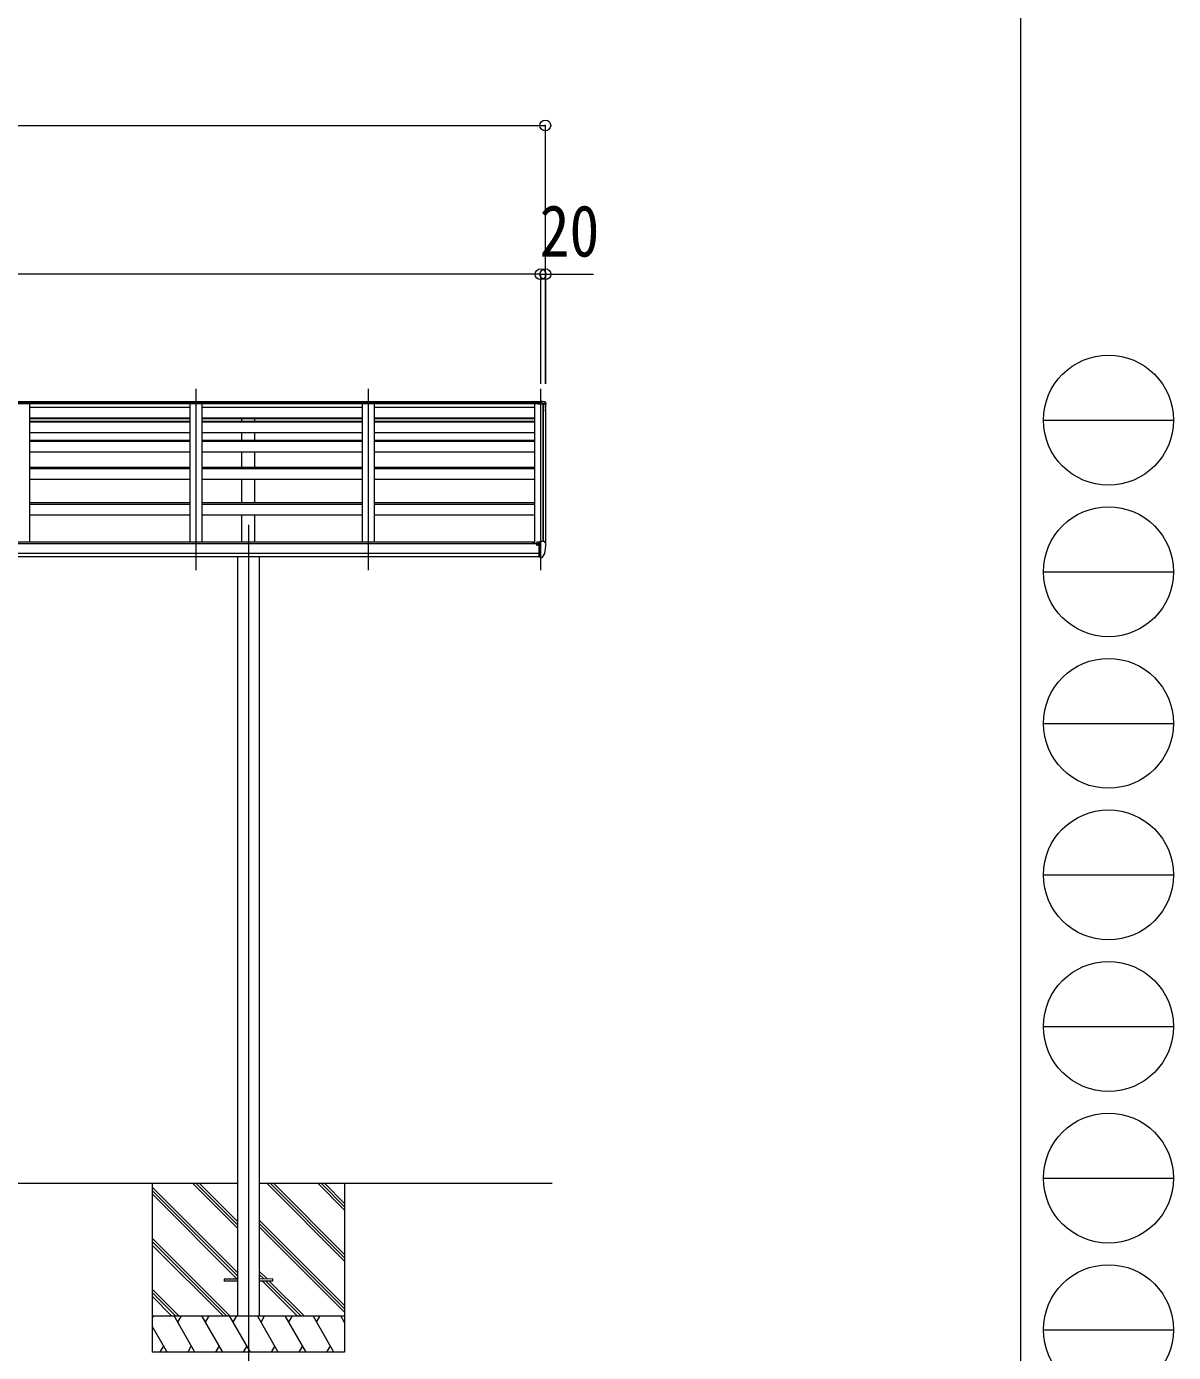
# Model space of a CAD drawing. Units: millimetres at full size; details may follow other scales. Extents: x -12578 to 12718, y -8779 to 8681.
# Drawn here: x 7953 to 12718, y -5499 to 12 of the extents above; entities that cross this region are included whole.
import ezdxf
from ezdxf.enums import TextEntityAlignment as Align

# ---------------------------------------------------------------- set-up
doc = ezdxf.new("R2010")
doc.units = ezdxf.units.MM
doc.header["$LTSCALE"] = 45
doc.header["$PDMODE"] = 32
doc.header["$PDSIZE"] = 45
for name, color, linetype, lineweight in [('0-0_0', 7, 'Continuous', 9), ('0-1_本体', 4, 'Continuous', 9), ('0-2_部品', 7, 'Continuous', 9), ('0-8_PARTS2', 2, 'Continuous', 9), ('0-A_寸法', 6, 'Continuous', 9), ('F-0_240', 7, 'Continuous', 9)]:
    doc.layers.add(name, color=color, linetype=linetype, lineweight=lineweight)
doc.styles.add('ＭＳ ゴシック', font='')
doc.styles.get('ＭＳ ゴシック').set_extended_font_data('MS Gothic')

msp = doc.modelspace()

# ---------------------------------------------------------------- linework, layer by layer
at = {"layer": '0-0_0'}
for p, q in [((8829.53, -4796.98), (5619.93, -4797.03)), ((8474.73, -4796.99), (8474.74, -5496.99)), ((8829.53, -5166.46), (8474.73, -4811.67)), ((8829.53, -5180.6), (8474.73, -4825.81)), ((8828.12, -5193.33), (8474.73, -4839.95)), ((8829.53, -4982.61), (8643.9, -4796.98)), ((8829.53, -4968.47), (8658.04, -4796.98)), ((8829.53, -4954.33), (8672.18, -4796.98)), ((10136.7, -4796.96), (8919.93, -4796.98)), ((9274.73, -5119.44), (8952.26, -4796.98)), ((9274.73, -5105.29), (8966.41, -4796.98)), ((9274.73, -5091.15), (8980.55, -4796.98)), ((9274.73, -4907.31), (9164.4, -4796.98)), ((9274.73, -4893.16), (9178.54, -4796.98)), ((9274.73, -4879.02), (9192.68, -4796.98)), ((9274.73, -4796.98), (9274.74, -5496.97)), ((9274.74, -5303.28), (8919.93, -4948.49)), ((9274.74, -5317.43), (8919.93, -4962.63)), ((9274.74, -5331.57), (8919.93, -4976.78)), ((8797.93, -5346.98), (8474.73, -5023.8)), ((8783.79, -5346.98), (8474.73, -5037.94)), ((8769.64, -5346.98), (8474.73, -5052.08)), ((8952.64, -5193.32), (8919.93, -5160.62)), ((8938.49, -5193.32), (8919.93, -5174.76)), ((8924.35, -5193.33), (8919.93, -5188.91)), ((9078.01, -5346.98), (8933.35, -5202.33)), ((9092.15, -5346.98), (8947.49, -5202.32)), ((9106.29, -5346.98), (8961.64, -5202.32)), ((8585.79, -5346.99), (8474.73, -5235.93)), ((8571.65, -5346.99), (8474.73, -5250.07)), ((8557.51, -5347.83), (8474.73, -5265.06)), ((8474.74, -5346.99), (9274.74, -5346.97)), ((8480.57, -5346.99), (8474.74, -5357.09)), ((8537.17, -5496.99), (8474.74, -5388.85)), ((8652.64, -5496.98), (8566.04, -5346.99)), ((8596.04, -5346.99), (8581.04, -5372.97)), ((8768.11, -5496.98), (8681.51, -5346.98)), ((8696.51, -5372.96), (8711.51, -5346.98)), ((8883.58, -5496.98), (8796.98, -5346.98)), ((8811.98, -5372.96), (8826.98, -5346.98)), ((8999.05, -5496.98), (8912.45, -5346.98)), ((8927.45, -5372.96), (8942.45, -5346.98)), ((9114.52, -5496.98), (9027.92, -5346.98)), ((9042.92, -5372.96), (9057.92, -5346.98)), ((9229.99, -5496.97), (9143.39, -5346.98)), ((9158.39, -5372.96), (9173.39, -5346.98)), ((9274.74, -5374.48), (9258.86, -5346.97)), ((9274.74, -5496.97), (8474.74, -5496.99)), ((8522.17, -5471.01), (8507.17, -5496.99)), ((8637.64, -5471.01), (8622.64, -5496.98)), ((8753.11, -5471), (8738.11, -5496.98)), ((8868.58, -5471), (8853.58, -5496.98)), ((8984.05, -5471), (8969.05, -5496.98)), ((9099.52, -5471), (9084.52, -5496.98)), ((9214.99, -5471), (9199.99, -5496.98))]:
    msp.add_line(p, q, dxfattribs=at)
at = {"layer": '0-1_本体'}
for p, q in [((4372.69, -1554.57), (10076.68, -1554.48)), ((4372.69, -1555.47), (10076.68, -1555.38)), ((10073.18, -1547.28), (4376.19, -1547.37)), ((4376.19, -1548.94), (10073.18, -1548.85)), ((7965.68, -1555.41), (7965.69, -2130.22)), ((7965.68, -1570.62), (8631.68, -1570.61)), ((8631.68, -1555.4), (8631.69, -2130.21)), ((8681.68, -1555.4), (8681.69, -2130.21)), ((8681.68, -1570.61), (9347.68, -1570.6)), ((9347.68, -1555.39), (9347.69, -2130.2)), ((9397.68, -1555.39), (9397.69, -2130.2)), ((9397.68, -1570.59), (10063.68, -1570.58)), ((10063.68, -1555.38), (10063.69, -2136.6)), ((10098.99, -2126.79), (10098.98, -1556.94)), ((10099.68, -1556.94), (10099.69, -2126.79)), ((10107.73, -1557.36), (10099.89, -1556.95)), ((10108.67, -1558.21), (10108.7, -2133.33)), ((7965.68, -1614.15), (8631.68, -1614.14)), ((7965.68, -1615.22), (8631.68, -1615.21)), ((7965.68, -1616.52), (8631.68, -1616.51)), ((8631.68, -1629.71), (7965.68, -1629.72)), ((8631.68, -1632.28), (7965.68, -1632.3)), ((8681.68, -1614.14), (9347.68, -1614.13)), ((8681.68, -1615.21), (9347.68, -1615.2)), ((8681.68, -1616.51), (9347.68, -1616.5)), ((9347.68, -1629.7), (8681.68, -1629.71)), ((9347.68, -1632.27), (8681.68, -1632.28)), ((8847.18, -1629.7), (8847.18, -1616.51)), ((8902.18, -1629.7), (8902.18, -1616.51)), ((9397.68, -1614.13), (10063.68, -1614.12)), ((9397.68, -1615.2), (10063.68, -1615.19)), ((9397.68, -1616.5), (10063.68, -1616.49)), ((10063.68, -1629.69), (9397.68, -1629.7)), ((10063.68, -1632.26), (9397.68, -1632.27)), ((8631.68, -1677.02), (7965.68, -1677.03)), ((9347.68, -1677.01), (8681.68, -1677.02)), ((8847.18, -1708.5), (8847.18, -1677.02)), ((8902.18, -1708.49), (8902.18, -1677.02)), ((10063.68, -1677), (9397.68, -1677.01)), ((8631.68, -1708.5), (7965.68, -1708.51)), ((8631.68, -1712.48), (7965.68, -1712.49)), ((8631.69, -1756.93), (7965.69, -1756.94)), ((9347.68, -1708.49), (8681.68, -1708.5)), ((9347.68, -1712.47), (8681.68, -1712.48)), ((9347.69, -1756.92), (8681.69, -1756.93)), ((8847.19, -1821.35), (8847.19, -1756.92)), ((8902.19, -1821.35), (8902.19, -1756.92)), ((10063.68, -1708.48), (9397.68, -1708.49)), ((10063.68, -1712.46), (9397.68, -1712.47)), ((10063.69, -1756.91), (9397.69, -1756.92)), ((8631.69, -1821.35), (7965.69, -1821.36)), ((8631.69, -1826.73), (7965.69, -1826.74)), ((8631.69, -1870.79), (7965.69, -1870.8)), ((9347.69, -1821.34), (8681.69, -1821.35)), ((9347.69, -1826.72), (8681.69, -1826.73)), ((9347.69, -1870.77), (8681.69, -1870.78)), ((8847.19, -1967.98), (8847.19, -1870.78)), ((8902.19, -1967.98), (8902.19, -1870.78)), ((10063.69, -1821.33), (9397.69, -1821.34)), ((10063.69, -1826.71), (9397.69, -1826.72)), ((10063.69, -1870.76), (9397.69, -1870.77)), ((8631.69, -1967.99), (7965.69, -1968)), ((8631.69, -1974.75), (7965.69, -1974.76)), ((9347.69, -1967.98), (8681.69, -1967.99)), ((9347.69, -1974.74), (8681.69, -1974.75)), ((10063.69, -1967.96), (9397.69, -1967.98)), ((10063.69, -1974.73), (9397.69, -1974.74)), ((8631.69, -2018.31), (7965.69, -2018.32)), ((9347.69, -2018.3), (8681.69, -2018.31)), ((8847.19, -2130.21), (8847.19, -2018.31)), ((8902.19, -2130.21), (8902.19, -2018.31)), ((10063.69, -2018.29), (9397.69, -2018.3)), ((4367.19, -2136.69), (10082.19, -2136.6)), ((4390.69, -2130.28), (10058.69, -2130.19)), ((10058.69, -2136.6), (10058.69, -2130.27)), ((10082.19, -2178.19), (4367.19, -2178.28)), ((4367.19, -2190.13), (10082.19, -2189.97)), ((8829.49, -2190), (8829.54, -5346.98)), ((8919.89, -2190), (8919.94, -5346.98))]:
    msp.add_line(p, q, dxfattribs=at)
msp.add_circle((10074.72, -2141.71), 3, dxfattribs=at)
msp.add_arc((10107.68, -1558.36), 1, 6.67102, 87.00088, dxfattribs=at)
at = {"layer": '0-2_部品'}
for p, q in [((10073.18, -1546.15), (10088.68, -1545.2)), ((10073.18, -1546.15), (10073.18, -1546.92)), ((10073.18, -1546.92), (10073.18, -1547.64)), ((10073.18, -1548.03), (10088.68, -1547.21)), ((10073.18, -1547.64), (10073.18, -1548.03)), ((10073.18, -1548.03), (10073.18, -1550.44)), ((10073.18, -1550.44), (10076.68, -1550.25)), ((10073.18, -1551.73), (10073.18, -1550.44)), ((10073.18, -1551.73), (10076.68, -1551.73)), ((10099.78, -1555.45), (10076.68, -1554.04)), ((10076.68, -1554.04), (10076.68, -1556.94)), ((10099.74, -1556.94), (10076.68, -1556.94)), ((10088.68, -1545.2), (10092.72, -1545.45)), ((10088.68, -1545.97), (10088.68, -1545.2)), ((10088.68, -1545.2), (10088.68, -1545.97)), ((10088.68, -1545.97), (10088.68, -1546.7)), ((10088.68, -1549.61), (10088.68, -1547.21)), ((10104.47, -1548.05), (10088.68, -1547.21)), ((10098.64, -1545.81), (10104.89, -1546.19)), ((10107.76, -1557.36), (10099.74, -1556.94)), ((10099.78, -1554.78), (10107.83, -1555.18)), ((10099.78, -1555.45), (10107.83, -1555.87)), ((10104.33, -1546.93), (10104.33, -1547.65)), ((10104.47, -1548.05), (10108.89, -1555.46)), ((10105.65, -1546.62), (10110.13, -1553.04)), ((10109.18, -1559.53), (10109.18, -1558.85)), ((10110.13, -1553.04), (10110.13, -1556.57)), ((10110.68, -1554.77), (10110.68, -1558.85)), ((10110.68, -1559.53), (10110.68, -1558.85)), ((10072.19, -2132.64), (10072.19, -2136.6)), ((10087.19, -2131.48), (10073.19, -2131.53)), ((10076.69, -2131.52), (10076.69, -2129.62)), ((10077.19, -2141.71), (10076.89, -2141.71)), ((10077.72, -2141.71), (10077.19, -2141.71)), ((10077.52, -2129.2), (10087.19, -2128.48)), ((10082.19, -2136.52), (10088.69, -2136.13)), ((10087.19, -2127.71), (10088.69, -2127.71)), ((10087.19, -2127.71), (10087.19, -2133.88)), ((10088.69, -2195.29), (10088.69, -2126.79)), ((10103.78, -2127.36), (10107.85, -2133.16)), ((10110.69, -2136.16), (10110.69, -2136.79)), ((10082.19, -2192.09), (10087.69, -2192.09)), ((10088.19, -2193.09), (10087.69, -2192.09)), ((10088.69, -2193.09), (10088.19, -2193.09)), ((10090.19, -2195.2), (10088.69, -2195.29)), ((10090.19, -2195.2), (10093.9, -2194.97)), ((10096.32, -2193.48), (10106.06, -2178.1))]:
    msp.add_line(p, q, dxfattribs=at)
at = {"layer": '0-2_部品', "color": 4}
for p, q in [((8774.73, -5193.33), (8774.73, -5202.33)), ((8829.53, -5193.33), (8774.73, -5193.33)), ((8829.53, -5202.33), (8774.73, -5202.33)), ((8974.73, -5193.32), (8919.93, -5193.33)), ((8974.73, -5202.32), (8919.93, -5202.33)), ((8974.73, -5193.32), (8974.73, -5202.32))]:
    msp.add_line(p, q, dxfattribs=at)
at = {"layer": '0-2_部品'}
for points in [[(10088.68, -1549.61), (10076.68, -1550.04), (10076.68, -1553.4)], [(10099.78, -1554.78), (10076.68, -1553.4), (10076.68, -1554.04)], [(10088.68, -1547.21), (10088.68, -1546.7), (10088.68, -1545.97)], [(10104.89, -1546.19), (10104.77, -1546.19), (10104.44, -1546.41), (10104.33, -1546.93)], [(10104.33, -1547.65), (10104.4, -1547.86), (10104.47, -1548.05)], [(10072.19, -2140.09), (10072.19, -2141.71), (10071.72, -2141.71)], [(10076.89, -2140.52), (10076.89, -2141.71), (10072.19, -2141.71)], [(10077.52, -2129.2), (10077.35, -2129.22), (10077.19, -2129.25), (10077.05, -2129.3), (10076.92, -2129.35), (10076.82, -2129.41), (10076.75, -2129.48), (10076.71, -2129.55), (10076.69, -2129.62)], [(10082.19, -2192.09), (10082.19, -2133.88), (10087.19, -2133.88)], [(10088.69, -2126.79), (10100.69, -2126.79), (10103.02, -2126.93)], [(10088.69, -2181.4), (10085.53, -2180.99), (10082.19, -2180.56)]]:
    msp.add_lwpolyline(points, dxfattribs=at)
for centre, radius, start, end in [((10108.11, -1342.36), 203.67, 265.66657, 267.33617), ((10104.83, -1547.19), 1, 34.92421, 86.50919), ((10107.68, -1558.85), 1.5, 0.10267, 87.11725), ((10107.68, -1558.86), 2.99, 0.10267, 87.11725), ((9910.17, -1559.18), 199.01, 355.91283, 0.00049), ((9910.17, -1559.53), 199.01, 355.91286, 0.00049), ((9910.18, -1559.53), 200.5, 351.88923, 0.0005), ((10107.42, -1558.38), 3.27, 33.61167, 63.1), ((10074.69, -2141.71), 2.5, 28.35852, 180.00088), ((10074.69, -2141.71), 2.5, 0.00088, 28.35852), ((10102.96, -2127.93), 1, 35.00088, 86.50088), ((9918.2, -2136.79), 192.49, 347.87758, 0.00008), ((10107.69, -2136.16), 3, 0.00088, 87.00088), ((10093.72, -2191.98), 3, 273.50088, 330.00088), ((10103.46, -2176.6), 3, 330.00088, 348.1674)]:
    msp.add_arc(centre, radius, start, end, dxfattribs=at)
for centre, major_axis, ratio, start_param, end_param in [((10107.68, -1558.72), (0.11, 3.55), 0.844901, 5.9032824, 6.268104), ((10107.68, -1554.77), (0, -3.01), 0.996195, 1.5707963, 2.1816616), ((10073.19, -2132.64), (0.02, 1.1), 0.906239, 0.0206394, 1.5914357)]:
    msp.add_ellipse(centre, major_axis=major_axis, ratio=ratio, start_param=start_param, end_param=end_param, dxfattribs=at)
at = {"layer": '0-8_PARTS2'}
for p, q in [((8656.67, -1493.97), (8656.69, -2247.75)), ((9372.67, -1493.96), (9372.69, -2247.74)), ((10088.67, -1493.95), (10088.69, -2247.73)), ((8874.69, -2058.94), (8874.74, -5564.98))]:
    msp.add_line(p, q, dxfattribs=at)
at = {"layer": '0-A_寸法'}
for p, q in [((-1387.34, -399.22), (10108.65, -399.22)), ((10108.15, -399.13), (10108.17, -1473.11)), ((10088.67, -1017.53), (4360.68, -1017.62)), ((10088.67, -1017.53), (10088.67, -1473.11)), ((10088.67, -1017.53), (10088.67, -1473.11)), ((10088.67, -1017.53), (10108.66, -1017.53)), ((10108.66, -1017.53), (10108.67, -1473.11)), ((10108.66, -1017.53), (10308.66, -1017.53))]:
    msp.add_line(p, q, dxfattribs=at)
for p in [(10108.15, -399.13), (10088.67, -1017.53), (10108.66, -1017.53)]:
    msp.add_point(p, dxfattribs=at)
at = {"layer": 'F-0_240', "color": 5}
msp.add_line((12081.82, 8681.02), (12081.82, -8778.98), dxfattribs=at)
at = {"layer": 'F-0_240', "color": 4}
for p, q in [((12177.99, -1623.99), (12717.99, -1623.99)), ((12177.99, -2253.98), (12717.99, -2253.98)), ((12177.99, -2883.99), (12717.99, -2883.99)), ((12177.99, -3513.99), (12717.99, -3513.99)), ((12177.99, -4143.99), (12717.99, -4143.99)), ((12177.99, -4773.99), (12717.99, -4773.99)), ((12177.99, -5403.99), (12717.99, -5403.99))]:
    msp.add_line(p, q, dxfattribs=at)
for centre in [(12447.99, -1623.99), (12447.99, -2253.98), (12447.99, -2883.99), (12447.99, -3513.99), (12447.99, -4143.99), (12447.99, -4773.99), (12447.99, -5403.99)]:
    msp.add_circle(centre, 270, dxfattribs=at)

# ---------------------------------------------------------------- texts
at = {"layer": '0-A_寸法', "color": 7, "style": 'ＭＳ ゴシック', "width": 0.85}
msp.add_text('20', height=214.4, rotation=0.001, dxfattribs=at).set_placement((10084.91, -1008.53), align=Align.BOTTOM_LEFT)

doc.saveas('drawing.dxf')
